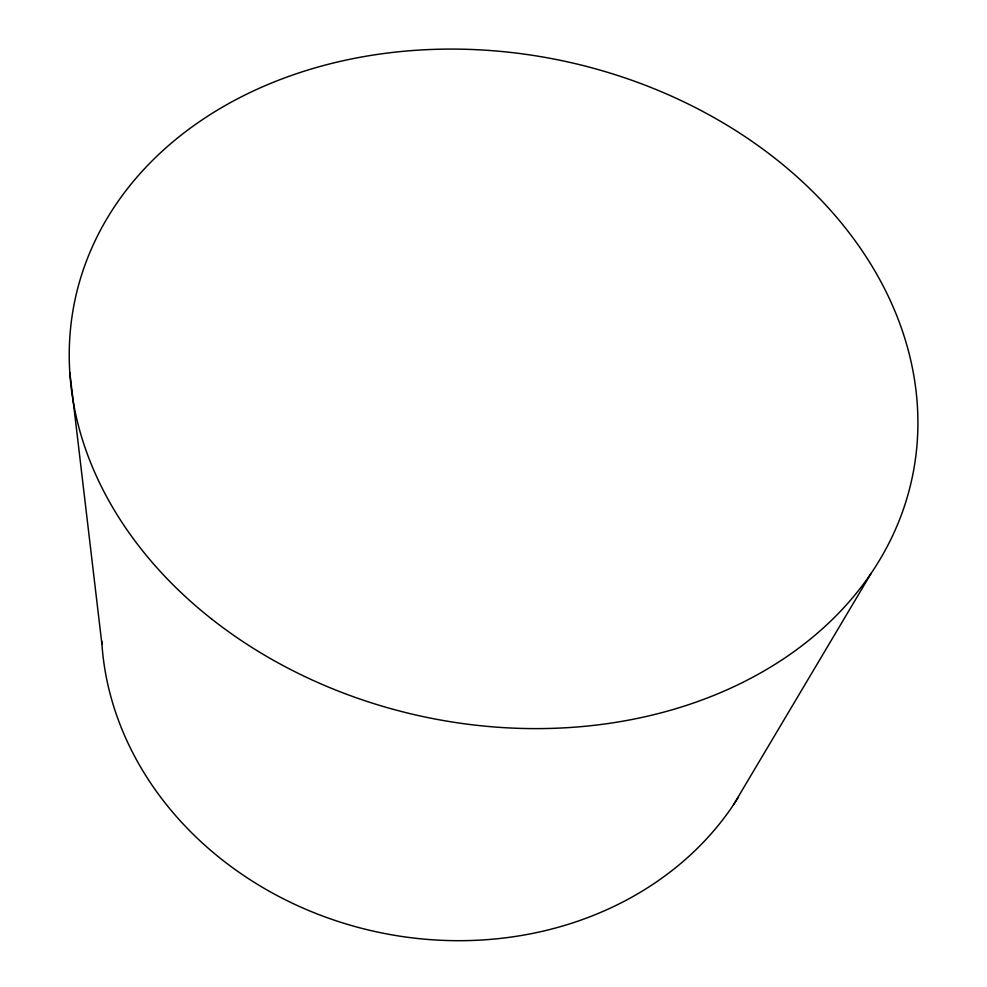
<?xml version="1.0" encoding="UTF-8"?>
<svg xmlns="http://www.w3.org/2000/svg" width="987" height="987" viewBox="0 0 987 987"><rect width="100%" height="100%" fill="white"/><g stroke="black" fill="none" stroke-linecap="round" stroke-linejoin="round"><path stroke-width="1.48" d="M733.427 804.911L871.188 573.25M69.793 372.333L101.908 644.129M738.51 797.04A340.071 295.693 12 0 1 366.35 929.495A340.071 295.693 12 0 1 101.723 641.057M211.6 618.96A427.926 335.235 12 0 0 909.175 490.292A427.926 335.235 12 0 0 359.934 57.308A427.926 335.235 12 0 0 211.6 618.96"/></g></svg>
